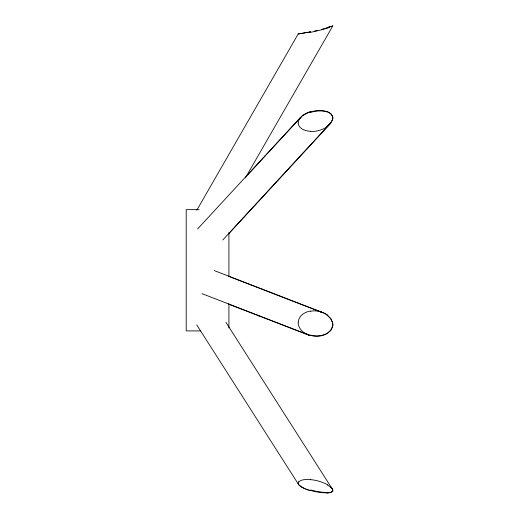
<?xml version="1.0" encoding="UTF-8"?>
<svg xmlns="http://www.w3.org/2000/svg" width="519" height="519" viewBox="0 0 519 519"><rect width="100%" height="100%" fill="white"/><g stroke="black" fill="none" stroke-linecap="round" stroke-linejoin="round"><path stroke-width="0.78" d="M299.061 119.701L302.389 115.828L308.221 112.597M196.766 210.266L298.211 33.943L302.337 33.294M245.442 177.783L332.796 25.95L326.912 27.676M310.401 111.702C305.808 113.129 300.903 115.562 298.775 120.136A10.367 8.019 -12.9 0 0 298.198 122.841M327.586 126.117L330.765 123.068L332.549 119.72A9.011 6.747 -26.2 0 0 332.796 118.021M197.609 228.963L300.391 117.579M247.647 174.89L265.248 155.823M266.344 154.63L300.436 117.683M222.774 240.005L330.285 123.49L332.53 119.636A9.031 6.741 -26.3 0 0 332.789 117.943A9.031 6.747 -26.4 0 0 332.53 116.34L330.726 113.693L326.912 111.591M228.847 233.589L330.324 123.6M298.775 481.749C301.935 479.069 306.534 479.485 310.401 479.686M329.799 124.009L326.912 126.441M326.912 333.516L330.726 330.272L332.53 326.672A9.031 8.414 54.3 0 0 332.789 324.635A9.031 8.408 54.1 0 0 332.53 322.571L330.726 318.724L326.912 314.994M308.948 112.325L310.433 111.845M332.796 25.95L327.586 27.501M310.433 31.737L308.221 32.191M309.648 31.919L310.401 31.763M308.176 32.217L302.389 33.268M306.761 32.496L307.462 32.36M305.399 32.749L304.115 32.982M310.401 311.043C305.529 311.789 300.52 314.624 298.775 319.464A10.367 10.01 32.8 0 0 298.198 322.76M303.498 33.093L300.436 33.592M300.391 33.612L298.211 33.943M327.586 493.005L330.765 492.473L332.549 491.292A9.011 3.73 18.8 0 0 332.556 489.443M326.912 492.966L330.726 492.408L332.53 491.24A9.031 3.75 18.9 0 0 332.523 489.32M199.101 209.631L186.204 209.631L186.204 330.914L200.71 330.914M310.433 131.255C306.067 131.086 300.962 129.685 298.808 125.507A10.393 8.038 -14 0 1 298.217 122.919M310.433 335.449C305.516 334.217 300.624 331.116 298.808 326.172A10.393 10.004 34.7 0 1 298.217 322.857M310.401 335.637L304.75 333.282M310.401 490.63L308.948 490.131M309.648 490.416L308.221 489.897M308.176 489.955L306.119 489.164M307.462 489.722L305.451 488.904M257.956 315.507L308.909 335.203M214.379 270.62L321.313 311.99M228.814 276.4L267.648 291.418M268.109 291.6L321.293 312.185M201.962 293.65L308.948 335.021M228.373 304.063L258.987 315.902M305.399 488.963L301.351 486.906L298.808 484.746A10.393 4.444 9.8 0 1 298.217 483.195M327.586 111.689L330.765 113.583L332.549 116.25A9.011 6.734 -26.1 0 1 332.796 117.858M304.75 488.697L300.825 486.647L298.775 484.785A10.367 4.444 9 0 1 298.217 483.546M327.586 484.999L330.765 487.205L332.549 489.365L225.914 322.312M327.586 315.299L330.765 318.588L332.549 322.455A9.011 8.401 54.1 0 1 332.796 324.537M330.726 487.27L331.135 487.633M331.498 487.996L332.342 489.067M196.792 324.959L298.574 484.474M228.918 232.531L228.918 276.556M228.918 303.9L228.918 327.937M329.565 27.429A22.868 2.524 -13 0 1 309.032 32.639M328.728 27.377A22.739 2.089 -12.9 0 1 321.572 29.362M317.226 30.433A22.739 2.089 -12.9 0 1 314.177 31.134M310.596 112.389A22.868 15.739 -18 0 1 326.723 111.845M327.697 126.24A22.739 18.561 -22.6 0 1 327.048 126.694M310.459 335.391A22.739 21.052 36 0 0 327.599 333.308L330.765 330.415L332.549 326.782A9.011 8.401 53.9 0 0 332.796 324.738M319.01 311.465A22.868 22.148 64.3 0 1 327.002 314.858M327.379 492.849A22.739 7.694 13.7 0 1 310.55 490.41M326.276 492.46A22.868 7.331 13.7 0 1 310.81 489.994M298.198 483.15A10.367 4.463 9 0 1 298.808 481.762M310.375 479.621A22.739 11.457 14.9 0 1 327.8 484.882M326.886 333.464A22.868 21.026 34.7 0 1 310.518 335.073M310.44 311.225A22.739 21.98 60.3 0 1 327.645 315.208M327.132 126.707A22.868 18.885 -23.4 0 1 310.394 131.424M310.479 111.974A22.739 15.953 -18.2 0 1 327.541 111.747"/></g></svg>
